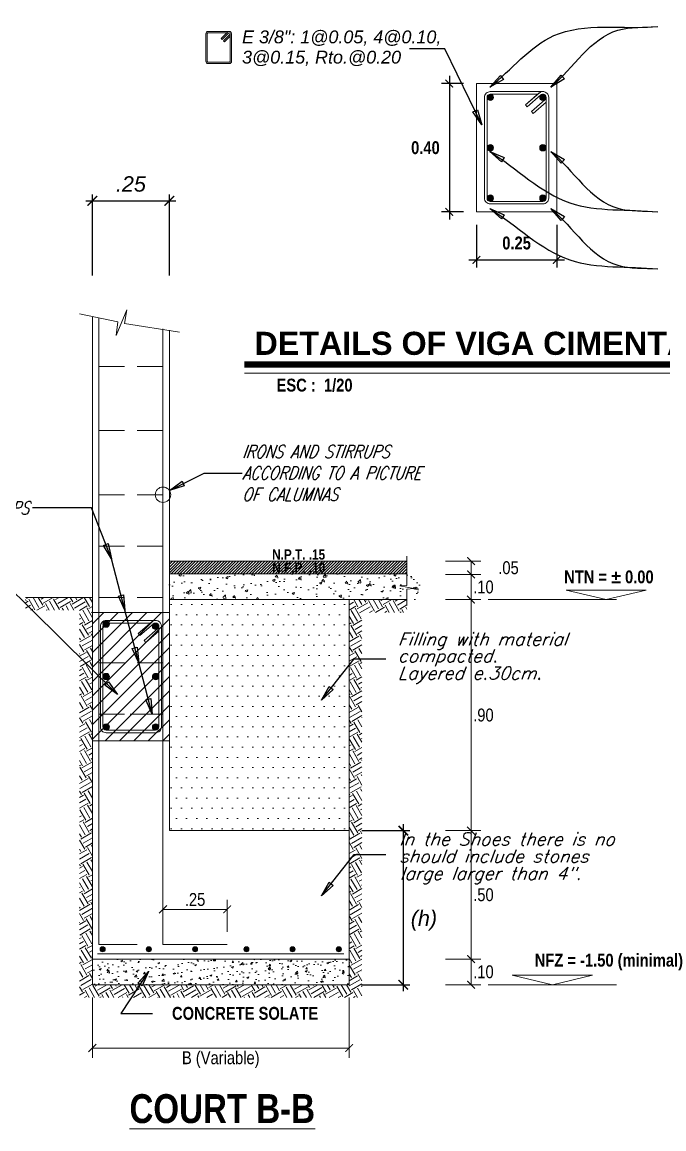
# Model space of a CAD drawing. Header units: millimetres. Extents: x 56 to 215, y 47 to 103.
# Drawn here: x 201.02 to 206.02, y 87.05 to 95.67 of the extents above; entities that cross this region are included whole.
import ezdxf
from ezdxf.enums import TextEntityAlignment as Align

# ---------------------------------------------------------------- set-up
doc = ezdxf.new("R2010")
doc.units = ezdxf.units.MM
for name, pattern in [('ACAD_ISO03W100', [30, 12, -18]), ('CENTER2', [28.575, 19.05, -3.175, 3.175, -3.175]), ('DASHED', [19.05, 12.7, -6.35]), ('DASHED2', [0.375, 0.25, -0.125])]:
    doc.linetypes.add(name, pattern=pattern)
for name, color, linetype, lineweight in [('Dimención', 1, 'Continuous', 20), ('E_Columna', 3, 'Continuous', 25), ('E_Estribo', 1, 'CENTER2', 20), ('E_Fierros', 2, 'Continuous', 50), ('Estribo', 1, 'CENTER2', 20), ('Fierros', 2, 'Continuous', 60), ('G_Achurados', 54, 'Continuous', 5), ('G_Complemento', 30, 'Continuous', 20), ('G_Sombreados', 8, 'Continuous', 9), ('G_Texto', 122, 'Continuous', 20), ('Sombreados', 8, 'Continuous', 9), ('Textos', 122, 'Continuous', 20), ('Viga', 122, 'Continuous', 20)]:
    doc.layers.add(name, color=color, linetype=linetype, lineweight=lineweight)
doc.layers.add('G_Acotación', color=171, linetype='Continuous')
doc.styles.add('Acotacion', font='ARIALN.TTF')
doc.styles.add('ARIAL', font='ariali.ttf', dxfattribs={"height": 0.12})
doc.styles.add('Cotas', font='ARIALNB.TTF', dxfattribs={"height": 0.1})
doc.styles.add('Notas', font='ARIALNB.TTF', dxfattribs={"height": 0.15})
doc.styles.add('Textos', font='simplex.shx', dxfattribs={"width": 0.8, "oblique": 20})
doc.styles.add('Titulo', font='arialbd.ttf', dxfattribs={"height": 0.2})
doc.dimstyles.new('120', dxfattribs={"dimtxt": 1, "dimasz": 0.06, "dimexe": 0.06, "dimexo": 0.1, "dimgap": 0.08, "dimtad": 3, "dimtih": 1, "dimtoh": 1, "dimlfac": 0.4, "dimzin": 1, "dimdsep": 46, "dimtxsty": 'Cotas', "dimblk": 'ARCHTICK', "dimcen": 2.5, "dimdle": 0.06, "dimclrt": 21, "dimazin": 0, "dimtp": 0.2, "dimtm": 0.2, "dimtfac": 1, "dimtix": 1, "dimtmove": 1, "dimatfit": 0, "dimfxl": 1, "dimtolj": 1, "dimtzin": 1, "dimarcsym": 0})
doc.dimstyles.new('125', dxfattribs={"dimtxt": 1, "dimasz": 0.06, "dimexe": 0.06, "dimexo": 0.1, "dimgap": 0.08, "dimtad": 3, "dimtih": 1, "dimtoh": 1, "dimlfac": 0.5, "dimzin": 1, "dimdsep": 46, "dimtxsty": 'Cotas', "dimblk": 'ARCHTICK', "dimcen": 2.5, "dimdle": 0.06, "dimclrt": 4, "dimazin": 0, "dimtp": 0.2, "dimtm": 0.2, "dimtfac": 1, "dimtix": 1, "dimtmove": 1, "dimatfit": 3, "dimfxl": 1, "dimtolj": 1, "dimtzin": 1, "dimarcsym": 0})
doc.dimstyles.new('150', dxfattribs={"dimtxt": 1, "dimasz": 0.06, "dimexe": 0.06, "dimexo": 0.08, "dimgap": 0.05, "dimtad": 2, "dimtih": 1, "dimtoh": 1, "dimzin": 1, "dimdsep": 46, "dimtxsty": 'Cotas', "dimblk": 'ARCHTICK', "dimcen": 0.25, "dimdle": 0.06, "dimclrd": 256, "dimclre": 256, "dimclrt": 5, "dimazin": 0, "dimtp": 0.2, "dimtm": 0.2, "dimtfac": 1, "dimtix": 1, "dimtmove": 1, "dimatfit": 0, "dimfxl": 0.06, "dimtolj": 1, "dimtzin": 1, "dimarcsym": 0})
doc.dimstyles.new('Lenin_25', dxfattribs={"dimscale": 0.5, "dimtxt": 0.2, "dimasz": 0.12, "dimexe": 0.15, "dimexo": 0.2, "dimgap": 0.05, "dimtad": 2, "dimtih": 1, "dimtoh": 1, "dimlfac": 0.5, "dimzin": 4, "dimdsep": 46, "dimtxsty": 'Acotacion', "dimblk": 'ARCHTICK', "dimcen": 0.12, "dimclrd": 256, "dimclre": 256, "dimclrt": 4, "dimazin": 1, "dimtm": 1e-09, "dimtfac": 1, "dimtmove": 2, "dimatfit": 2, "dimldrblk": 'ARCHTICK', "dimfxl": 1, "dimtolj": 1, "dimlwd": 13, "dimlwe": 18, "dimarcsym": 0})
doc.dimstyles.new('N1-25', dxfattribs={"dimtxt": 0.12, "dimasz": 0.075, "dimexe": 0.05, "dimexo": 0.1, "dimgap": 0.07, "dimtad": 2, "dimtih": 1, "dimtoh": 1, "dimlfac": 0.5, "dimzin": 4, "dimdsep": 46, "dimtxsty": 'ARIAL', "dimblk": 'ARCHTICK', "dimcen": 0.1, "dimdle": 0.05, "dimclrd": 256, "dimclre": 256, "dimclrt": 151, "dimaunit": 1, "dimazin": 0, "dimtfac": 1, "dimtix": 1, "dimtmove": 0, "dimatfit": 0, "dimfxl": 1, "dimtolj": 1, "dimtzin": 0, "dimlwd": -1, "dimlwe": -1, "dimarcsym": 0})

# ---------------------------------------------------------------- blocks, each defined once
blk = doc.blocks.new('_ArchTick')
at = {"color": 0, "linetype": 'ByBlock', "const_width": 0.15}
blk.add_lwpolyline([(-0.5, -0.5), (0.5, 0.5)], dxfattribs=at)
blk = doc.blocks.new('*D382')
at = {"layer": 'Defpoints', "color": 0, "transparency": 16777216}
for p in [(204.2165, 89.37), (204.2165, 88.37), (204.5165, 88.37)]:
    blk.add_point(p, dxfattribs=at)
at = {"layer": 'G_Acotación', "lineweight": 18, "transparency": 16777216}
for p, q in [((204.3165, 89.37), (204.5915, 89.37)), ((204.3165, 88.37), (204.5915, 88.37))]:
    blk.add_line(p, q, dxfattribs=at)
at = {"layer": 'G_Acotación', "lineweight": 13, "transparency": 16777216}
blk.add_line((204.5165, 89.37), (204.5165, 88.37), dxfattribs=at)
at = {"layer": 'G_Acotación', "lineweight": 13, "transparency": 16777216, "xscale": 0.06, "yscale": 0.06, "zscale": 0.06}
for p, rotation in [((204.5165, 89.37), 90), ((204.5165, 88.37), 270)]:
    blk.add_blockref('_ArchTick', p, dxfattribs=dict(at, rotation=rotation))
at = {"layer": 'G_Acotación', "color": 4, "lineweight": 5, "transparency": 16777216, "insert": (204.613, 88.87), "char_height": 0.1, "attachment_point": 5, "style": 'Acotacion'}
blk.add_mtext('\\A1;.50', dxfattribs=at)
blk = doc.blocks.new('*D383')
at = {"layer": 'Defpoints', "color": 0, "transparency": 16777216}
for p in [(204.2165, 88.37), (204.2165, 88.17), (204.5165, 88.17)]:
    blk.add_point(p, dxfattribs=at)
at = {"layer": 'G_Acotación', "lineweight": 18, "transparency": 16777216}
for p, q in [((204.3165, 88.37), (204.5915, 88.37)), ((204.3165, 88.17), (204.5915, 88.17))]:
    blk.add_line(p, q, dxfattribs=at)
at = {"layer": 'G_Acotación', "lineweight": 13, "transparency": 16777216}
blk.add_line((204.5165, 88.37), (204.5165, 88.17), dxfattribs=at)
at = {"layer": 'G_Acotación', "lineweight": 13, "transparency": 16777216, "xscale": 0.06, "yscale": 0.06, "zscale": 0.06}
for p, rotation in [((204.5165, 88.37), 90), ((204.5165, 88.17), 270)]:
    blk.add_blockref('_ArchTick', p, dxfattribs=dict(at, rotation=rotation))
at = {"layer": 'G_Acotación', "color": 4, "lineweight": 5, "transparency": 16777216, "insert": (204.613, 88.27), "char_height": 0.1, "attachment_point": 5, "style": 'Acotacion'}
blk.add_mtext('\\A1;.10', dxfattribs=at)
blk = doc.blocks.new('*D384')
at = {"layer": 'Defpoints', "color": 0, "transparency": 16777216}
for p in [(202.6165, 88.7569), (202.1165, 88.4822), (202.6165, 88.4822)]:
    blk.add_point(p, dxfattribs=at)
at = {"layer": 'G_Acotación', "lineweight": 18, "transparency": 16777216}
for p, q in [((202.1165, 88.5822), (202.1165, 88.8319)), ((202.6165, 88.5822), (202.6165, 88.8319))]:
    blk.add_line(p, q, dxfattribs=at)
at = {"layer": 'G_Acotación', "lineweight": 13, "transparency": 16777216}
blk.add_line((202.1165, 88.7569), (202.6165, 88.7569), dxfattribs=at)
at = {"layer": 'G_Acotación', "lineweight": 13, "transparency": 16777216, "xscale": 0.06, "yscale": 0.06, "zscale": 0.06, "rotation": 180}
blk.add_blockref('_ArchTick', (202.1165, 88.7569), dxfattribs=at)
at = {"layer": 'G_Acotación', "lineweight": 13, "transparency": 16777216, "xscale": 0.06, "yscale": 0.06, "zscale": 0.06}
blk.add_blockref('_ArchTick', (202.6165, 88.7569), dxfattribs=at)
at = {"layer": 'G_Acotación', "color": 4, "lineweight": 5, "transparency": 16777216, "insert": (202.3665, 88.833), "char_height": 0.1, "attachment_point": 5, "style": 'Acotacion'}
blk.add_mtext('\\A1;.25', dxfattribs=at)
blk = doc.blocks.new('*D385')
at = {"layer": 'Defpoints', "color": 0, "transparency": 16777216}
for p in [(204.2165, 91.3653), (204.2165, 91.17), (204.5165, 91.17)]:
    blk.add_point(p, dxfattribs=at)
at = {"layer": 'G_Acotación', "lineweight": 18, "transparency": 16777216}
for p, q in [((204.3165, 91.3653), (204.5915, 91.3653)), ((204.3165, 91.17), (204.5915, 91.17))]:
    blk.add_line(p, q, dxfattribs=at)
at = {"layer": 'G_Acotación', "lineweight": 13, "transparency": 16777216}
blk.add_line((204.5165, 91.3653), (204.5165, 91.17), dxfattribs=at)
at = {"layer": 'G_Acotación', "lineweight": 13, "transparency": 16777216, "xscale": 0.06, "yscale": 0.06, "zscale": 0.06}
for p, rotation in [((204.5165, 91.3653), 90), ((204.5165, 91.17), 270)]:
    blk.add_blockref('_ArchTick', p, dxfattribs=dict(at, rotation=rotation))
at = {"layer": 'G_Acotación', "color": 4, "lineweight": 5, "transparency": 16777216, "insert": (204.613, 91.2676), "char_height": 0.1, "attachment_point": 5, "style": 'Acotacion'}
blk.add_mtext('\\A1;.10', dxfattribs=at)
blk = doc.blocks.new('*D386')
at = {"layer": 'Defpoints', "color": 0, "transparency": 16777216}
for p in [(204.2165, 91.17), (204.2165, 89.37), (204.5165, 89.37)]:
    blk.add_point(p, dxfattribs=at)
at = {"layer": 'G_Acotación', "lineweight": 18, "transparency": 16777216}
for p, q in [((204.3165, 91.17), (204.5915, 91.17)), ((204.3165, 89.37), (204.5915, 89.37))]:
    blk.add_line(p, q, dxfattribs=at)
at = {"layer": 'G_Acotación', "lineweight": 13, "transparency": 16777216}
blk.add_line((204.5165, 91.17), (204.5165, 89.37), dxfattribs=at)
at = {"layer": 'G_Acotación', "lineweight": 13, "transparency": 16777216, "xscale": 0.06, "yscale": 0.06, "zscale": 0.06}
for p, rotation in [((204.5165, 91.17), 90), ((204.5165, 89.37), 270)]:
    blk.add_blockref('_ArchTick', p, dxfattribs=dict(at, rotation=rotation))
at = {"layer": 'G_Acotación', "color": 4, "lineweight": 5, "transparency": 16777216, "insert": (204.613, 90.27), "char_height": 0.1, "attachment_point": 5, "style": 'Acotacion'}
blk.add_mtext('\\A1;.90', dxfattribs=at)
blk = doc.blocks.new('*D463')
at = {"layer": 'Defpoints', "color": 0, "transparency": 16777216}
for p in [(201.5665, 88.17), (203.5665, 88.17), (203.5665, 87.6763)]:
    blk.add_point(p, dxfattribs=at)
at = {"layer": 'G_Acotación', "lineweight": 18, "transparency": 16777216}
for p, q in [((201.5665, 88.07), (201.5665, 87.6013)), ((203.5665, 88.07), (203.5665, 87.6013))]:
    blk.add_line(p, q, dxfattribs=at)
at = {"layer": 'G_Acotación', "lineweight": 13, "transparency": 16777216}
blk.add_line((201.5665, 87.6763), (203.5665, 87.6763), dxfattribs=at)
at = {"layer": 'G_Acotación', "lineweight": 13, "transparency": 16777216, "xscale": 0.06, "yscale": 0.06, "zscale": 0.06, "rotation": 180}
blk.add_blockref('_ArchTick', (201.5665, 87.6763), dxfattribs=at)
at = {"layer": 'G_Acotación', "lineweight": 13, "transparency": 16777216, "xscale": 0.06, "yscale": 0.06, "zscale": 0.06}
blk.add_blockref('_ArchTick', (203.5665, 87.6763), dxfattribs=at)
at = {"layer": 'G_Acotación', "color": 4, "lineweight": 5, "transparency": 16777216, "insert": (202.5665, 87.5857), "char_height": 0.1, "attachment_point": 5, "style": 'Acotacion'}
blk.add_mtext('\\A1;B (Variable)', dxfattribs=at)
blk = doc.blocks.new('*D396')
at = {"layer": 'Defpoints', "color": 0, "linetype": 'Continuous', "transparency": 16777216}
for p in [(203.5665, 89.37), (203.5665, 88.17), (203.9889, 88.17)]:
    blk.add_point(p, dxfattribs=at)
at = {"layer": 'G_Acotación', "linetype": 'Continuous', "transparency": 16777216}
for p, q in [((203.9889, 89.42), (203.9889, 88.12)), ((203.6665, 89.37), (204.0389, 89.37)), ((203.6665, 88.17), (204.0389, 88.17))]:
    blk.add_line(p, q, dxfattribs=at)
at = {"layer": 'G_Acotación', "linetype": 'Continuous', "transparency": 16777216, "xscale": 0.075, "yscale": 0.075, "zscale": 0.075}
for p, rotation in [((203.9889, 89.37), 90), ((203.9889, 88.17), 270)]:
    blk.add_blockref('_ArchTick', p, dxfattribs=dict(at, rotation=rotation))
at = {"layer": 'G_Acotación', "color": 151, "linetype": 'Continuous', "lineweight": 5, "transparency": 16777216, "insert": (204.1494, 88.67), "char_height": 0.12, "attachment_point": 5, "style": 'ARIAL'}
blk.add_mtext('\\A1;(h)', dxfattribs=at)
blk = doc.blocks.new('*D494')
at = {"layer": 'Defpoints', "color": 0, "transparency": 16777216}
for p in [(204.2165, 91.47), (204.2165, 91.3653), (204.5165, 91.3653)]:
    blk.add_point(p, dxfattribs=at)
at = {"layer": 'G_Acotación', "lineweight": 18, "transparency": 16777216}
for p, q in [((204.3165, 91.47), (204.5915, 91.47)), ((204.3165, 91.3653), (204.5915, 91.3653))]:
    blk.add_line(p, q, dxfattribs=at)
at = {"layer": 'G_Acotación', "lineweight": 13, "transparency": 16777216}
blk.add_line((204.5165, 91.47), (204.5165, 91.3653), dxfattribs=at)
at = {"layer": 'G_Acotación', "lineweight": 13, "transparency": 16777216, "xscale": 0.06, "yscale": 0.06, "zscale": 0.06}
for p, rotation in [((204.5165, 91.47), 90), ((204.5165, 91.3653), 270)]:
    blk.add_blockref('_ArchTick', p, dxfattribs=dict(at, rotation=rotation))
at = {"layer": 'G_Acotación', "color": 4, "lineweight": 5, "transparency": 16777216, "insert": (204.8082, 91.4176), "char_height": 0.1, "attachment_point": 5, "style": 'Acotacion'}
blk.add_mtext('\\A1;.05', dxfattribs=at)
blk = doc.blocks.new('*D497')
at = {"layer": 'Defpoints', "color": 0, "linetype": 'Continuous', "transparency": 16777216}
for p in [(202.1665, 94.2757), (201.5665, 93.5954), (202.1665, 93.5954)]:
    blk.add_point(p, dxfattribs=at)
at = {"layer": 'G_Acotación', "linetype": 'Continuous', "transparency": 16777216}
for p, q in [((201.5665, 93.6954), (201.5665, 94.3257)), ((202.1665, 93.6954), (202.1665, 94.3257)), ((201.5165, 94.2757), (202.2165, 94.2757))]:
    blk.add_line(p, q, dxfattribs=at)
at = {"layer": 'G_Acotación', "linetype": 'Continuous', "transparency": 16777216, "xscale": 0.075, "yscale": 0.075, "zscale": 0.075, "rotation": 180}
blk.add_blockref('_ArchTick', (201.5665, 94.2757), dxfattribs=at)
at = {"layer": 'G_Acotación', "linetype": 'Continuous', "transparency": 16777216, "xscale": 0.075, "yscale": 0.075, "zscale": 0.075}
blk.add_blockref('_ArchTick', (202.1665, 94.2757), dxfattribs=at)
at = {"layer": 'G_Acotación', "color": 151, "linetype": 'Continuous', "lineweight": 5, "transparency": 16777216, "insert": (201.8665, 94.407), "char_height": 0.12, "attachment_point": 5, "style": 'ARIAL'}
blk.add_mtext('\\A1;.25', dxfattribs=at)
blk = doc.blocks.new('*D498')
at = {"layer": 'Defpoints', "color": 0, "transparency": 16777216}
for p in [(204.5587, 94.1897), (205.1837, 94.1897), (205.1837, 93.8161)]:
    blk.add_point(p, dxfattribs=at)
at = {"layer": 'Dimención', "color": 0, "lineweight": -2, "transparency": 16777216}
for p, q in [((204.5587, 94.0897), (204.5587, 93.7561)), ((205.1837, 94.0897), (205.1837, 93.7561)), ((204.4987, 93.8161), (205.2437, 93.8161))]:
    blk.add_line(p, q, dxfattribs=at)
at = {"layer": 'Dimención', "color": 0, "lineweight": -2, "transparency": 16777216, "xscale": 0.06, "yscale": 0.06, "zscale": 0.06, "rotation": 180}
blk.add_blockref('_ArchTick', (204.5587, 93.8161), dxfattribs=at)
at = {"layer": 'Dimención', "color": 0, "lineweight": -2, "transparency": 16777216, "xscale": 0.06, "yscale": 0.06, "zscale": 0.06}
blk.add_blockref('_ArchTick', (205.1837, 93.8161), dxfattribs=at)
at = {"layer": 'Dimención', "color": 21, "lineweight": 5, "transparency": 16777216, "insert": (204.8712, 93.9471), "char_height": 0.1, "attachment_point": 5, "style": 'Cotas'}
blk.add_mtext('\\A1;0.25', dxfattribs=at)
blk = doc.blocks.new('*D499')
at = {"layer": 'Defpoints', "color": 0, "transparency": 16777216}
for p in [(204.5587, 95.1897), (204.3474, 94.1897), (204.5587, 94.1897)]:
    blk.add_point(p, dxfattribs=at)
at = {"layer": 'Dimención', "color": 0, "lineweight": -2, "transparency": 16777216}
for p, q in [((204.4587, 95.1897), (204.2874, 95.1897)), ((204.3474, 95.2497), (204.3474, 94.1297)), ((204.4587, 94.1897), (204.2874, 94.1897))]:
    blk.add_line(p, q, dxfattribs=at)
at = {"layer": 'Dimención', "color": 0, "lineweight": -2, "transparency": 16777216, "xscale": 0.06, "yscale": 0.06, "zscale": 0.06}
for p, rotation in [((204.3474, 95.1897), 90), ((204.3474, 94.1897), 270)]:
    blk.add_blockref('_ArchTick', p, dxfattribs=dict(at, rotation=rotation))
at = {"layer": 'Dimención', "color": 21, "lineweight": 5, "transparency": 16777216, "insert": (204.1611, 94.6897), "char_height": 0.1, "attachment_point": 5, "style": 'Cotas'}
blk.add_mtext('\\A1;0.40', dxfattribs=at)
blk = doc.blocks.new('Titulo')
at = {"style": 'Titulo', "oblique": 20, "flags": 4}
blk.add_attdef('TITULO', (0.026, 0.189), '', height=0.3, dxfattribs=at)
at = {"oblique": 20, "flags": 4}
blk.add_attdef('ESCALA', (0.26, -0.101), '', height=0.11, dxfattribs=at)

msp = doc.modelspace()

# ---------------------------------------------------------------- hatches: boundary and pattern name
at = {"layer": 'E_Fierros', "lineweight": 5}
for points in [[(201.6665, 88.4461, 1), (201.6265, 88.4461, 1)], [(202.0265, 88.4461, 1), (201.9865, 88.4461, 1)], [(202.3865, 88.4461, 1), (202.3465, 88.4461, 1)], [(202.7865, 88.4461, 1), (202.7465, 88.4461, 1)], [(203.1465, 88.4461, 1), (203.1065, 88.4461, 1)], [(203.5065, 88.4461, 1), (203.4665, 88.4461, 1)]]:
    msp.add_hatch(color=256, dxfattribs=at).paths.add_polyline_path(points)
at = {"layer": 'Fierros', "lineweight": 5}
for points in [[(204.6662, 95.0572, 1), (204.6662, 95.1072, 1)], [(205.0762, 95.0572, 1), (205.0762, 95.1072, 1)], [(204.6912, 94.6897, 1), (204.6412, 94.6897, 1)], [(205.0762, 94.6647, 1), (205.0762, 94.7147, 1)], [(204.6912, 94.2972, 1), (204.6412, 94.2972, 1)], [(205.0762, 94.2722, 1), (205.0762, 94.3222, 1)], [(201.674, 90.9543, 1), (201.674, 91.0043, 1)], [(202.059, 90.9375, 1), (202.059, 90.9875, 1)], [(201.699, 90.57, 1), (201.649, 90.57, 1)], [(202.059, 90.545, 1), (202.059, 90.595, 1)], [(201.699, 90.1775, 1), (201.649, 90.1775, 1)], [(202.059, 90.1525, 1), (202.059, 90.2025, 1)]]:
    msp.add_hatch(color=256, dxfattribs=at).paths.add_polyline_path(points)
at = {"layer": 'G_Achurados', "lineweight": 5, "ltscale": 0.05}
h = msp.add_hatch(dxfattribs=at)
h.set_pattern_fill('ANSI31', color=256, scale=0.005, style=0)
h.set_pattern_definition([(45, (-855.609584, -802.710549), (-0.01122532015, 0.01122532015), [])])
h.paths.add_polyline_path([(202.1665, 91.37), (204.0165, 91.37), (204.0165, 91.47), (202.1665, 91.47)])
at = {"layer": 'G_Sombreados', "lineweight": 5}
h = msp.add_hatch(dxfattribs=at)
h.set_pattern_fill('AR-CONC', color=256, scale=0.001, style=0)
h.set_pattern_definition([(50, (-855.60958, -802.71055), (0.182184669, -0.015939086), [0.01905, -0.20955]), (355, (-855.60958, -802.71055), (-0.035242826, 0.191056643), [0.01524, -0.16764]), (100.451, (-855.5944, -802.71188), (0.146942502, 0.175116688), [0.01619, -0.17809]), (46.1842, (-855.60958, -802.65975), (0.27107904, -0.042042328), [0.028575, -0.314325]), (96.6356, (-855.587, -802.66325), (0.237404234, 0.247425556), [0.024285, -0.267135]), (351.184, (-855.60958, -802.65975), (0.237404606, 0.24742512), [0.02286, -0.25146]), (21, (-855.58418, -802.67245), (0.15161488, -0.102265519), [0.01905, -0.20955]), (326, (-855.58418, -802.67245), (0.061802028, 0.184187966), [0.01524, -0.16764]), (71.4514, (-855.57155, -802.68097), (0.21341649, 0.081922858), [0.01619, -0.17809]), (37.5, (-855.609584, -802.71055), (0.0030886033, 0.084555039), [0, -0.165608, 0, -0.17018, 0, -0.168275]), (7.5, (-855.60958, -802.71055), (0.0668196625, 0.100180575), [0, -0.097028, 0, -0.161798, 0, -0.064135]), (327.5, (-855.666226, -802.71055), (0.1355905952, -0.005728744), [0, -0.0635, 0, -0.19812, 0, -0.26289]), (317.5, (-855.69163, -802.71055), (0.148129181, 0.025426491), [0, -0.08255, 0, -0.131572, 0, -0.18669])])
h.paths.add_polyline_path([(202.1665, 91.37), (202.1665, 91.17), (204.1165, 91.17), (204.1165, 91.2665), (204.0625, 91.2767), (204.1165, 91.2792), (204.1165, 91.37)])
h = msp.add_hatch(dxfattribs=at)
h.set_pattern_fill('EARTH', color=256, scale=0.015, angle=30, style=0)
h.set_pattern_definition([(30, (-10.24904, 33.30307), (0.03486392, 0.13011392), [0.09525, -0.09525]), (30, (-10.2669, 33.334), (0.03486392, 0.13011392), [0.09525, -0.09525]), (30, (-10.28476, 33.36494), (0.03486392, 0.13011392), [0.09525, -0.09525]), (120, (-10.280405, 33.3812), (-0.13011392, 0.03486392), [0.09525, -0.09525]), (120, (-10.24947, 33.39906), (-0.13011392, 0.03486392), [0.09525, -0.09525]), (120, (-10.21854, 33.41692), (-0.13011392, 0.03486392), [0.09525, -0.09525])])
h.paths.add_polyline_path([(201.0451, 91.1868), (201.0451, 91.0868), (201.4665, 91.0868), (201.4665, 88.07), (203.6665, 88.07), (203.6665, 91.07), (204.0165, 91.07), (204.0165, 91.17), (203.5665, 91.17), (203.5665, 88.17), (201.5665, 88.17), (201.5665, 91.1868)])
h = msp.add_hatch(dxfattribs=at)
h.set_pattern_fill('DOTS', color=256, scale=0.05, style=0)
h.set_pattern_definition([(0, (-855.609584, -802.71055), (0.0396875, 0.079375), [0, -0.079375])])
h.paths.add_polyline_path([(202.1665, 91.17), (202.1665, 89.37), (203.5665, 89.37), (203.5665, 91.17)])
h = msp.add_hatch(dxfattribs=at)
h.set_pattern_fill('AR-CONC', color=256, scale=0.02, style=0)
h.set_pattern_definition([(50, (-285.20233, -425.34693), (0.143452037, -0.012550427), [0.015, -0.165]), (355, (-285.20233, -425.34693), (-0.027750267, 0.150438427), [0.012, -0.132]), (100.4514, (-285.19037, -425.34798), (0.115701876, 0.137887908), [0.012748038, -0.140228422]), (46.1842, (-285.20233, -425.30693), (0.21344821, -0.033103803), [0.0225, -0.2475]), (96.6356, (-285.18454, -425.3097), (0.18693254, 0.194823574), [0.01912206, -0.2103426]), (351.1842, (-285.20233, -425.30693), (0.18693239, 0.19482372), [0.018, -0.198]), (21, (-285.18233, -425.31693), (0.11938141, -0.080523778), [0.015, -0.165]), (326, (-285.18233, -425.31693), (0.048663066, 0.14503001), [0.012, -0.132]), (71.4514, (-285.17238, -425.32364), (0.168044526, 0.0645061), [0.012748038, -0.140228422]), (37.5, (-285.202326, -425.34693), (0.002431971, 0.0665787708), [0, -0.1304, 0, -0.134, 0, -0.1325]), (7.5, (-285.202326, -425.34693), (0.0526139075, 0.0788823424), [0, -0.0764, 0, -0.1274, 0, -0.0505]), (327.5, (-285.246926, -425.34693), (0.1067644872, -0.0045109743), [0, -0.05, 0, -0.156, 0, -0.207]), (317.5, (-285.26693, -425.34693), (0.116637234, 0.020020996), [0, -0.065, 0, -0.1036, 0, -0.147])])
h.paths.add_polyline_path([(203.5665, 88.17), (203.5665, 88.37), (201.5665, 88.37), (201.5665, 88.17)])
at = {"layer": 'Sombreados', "lineweight": 5}
h = msp.add_hatch(dxfattribs=at)
h.set_pattern_fill('LINE', color=256, scale=0.025, angle=45, style=0)
h.set_pattern_definition([(45, (226.391835, 109.07153), (-0.0561266, 0.0561266), [])])
h.paths.add_polyline_path([(201.5665, 91.07), (202.1665, 91.07), (202.1665, 90.07), (201.5665, 90.07)])

# ---------------------------------------------------------------- linework, layer by layer
at = {"layer": 'E_Estribo', "linetype": 'Continuous', "lineweight": 5}
for points in [[(202.6508, 95.5776, 0.668179), (202.62, 95.5903), (202.5705, 95.5408), (202.5776, 95.5337), (202.6271, 95.5832, -0.668179), (202.6408, 95.5776), (202.6408, 95.3636, -0.414214), (202.6328, 95.3556), (202.4688, 95.3556, -0.414214), (202.4608, 95.3636), (202.4608, 95.5776, -0.414214), (202.4688, 95.5856), (202.6153, 95.5856), (202.62, 95.5903, -0.198912), (202.6328, 95.5956), (202.4688, 95.5956, 0.414214), (202.4508, 95.5776), (202.4508, 95.3636, 0.414214), (202.4688, 95.3456), (202.6328, 95.3456, 0.414214), (202.6508, 95.3636)], [(202.6408, 95.5601), (202.6408, 95.5776, -0.198912), (202.6384, 95.5719), (202.5889, 95.5224), (202.596, 95.5153)]]:
    msp.add_lwpolyline(points, format="xyb", close=True, dxfattribs=at)
at = {"layer": 'E_Estribo', "linetype": 'DASHED2', "lineweight": 5, "ltscale": 0.8}
for points in [[(201.6165, 92.9868), (202.1165, 92.9868)], [(201.6165, 92.4868), (202.1165, 92.4868)], [(201.6165, 91.9868), (202.1165, 91.9868)], [(201.6165, 91.5868), (202.1165, 91.5868)], [(201.6165, 91.1868), (202.1165, 91.1868)], [(201.6165, 90.6775), (202.1165, 90.6775)], [(201.6165, 90.2775), (202.1165, 90.2775)]]:
    msp.add_lwpolyline(points, dxfattribs=at)
at = {"layer": 'E_Estribo', "linetype": 'ACAD_ISO03W100', "lineweight": 5, "ltscale": 0.008}
msp.add_lwpolyline([(201.6165, 90.2775), (202.1165, 90.2775)], dxfattribs=at)
at = {"layer": 'E_Fierros', "lineweight": 5}
msp.add_line((201.6065, 88.41), (203.5265, 88.41), dxfattribs=at)
for points in [[(201.6165, 93.3641), (201.6165, 88.4822), (201.9165, 88.4822)], [(202.1165, 93.2796), (202.1165, 88.4822), (202.6165, 88.4822)]]:
    msp.add_lwpolyline(points, dxfattribs=at)
for centre in [(201.6465, 88.4461), (202.0065, 88.4461), (202.3665, 88.4461), (202.7665, 88.4461), (203.1265, 88.4461), (203.4865, 88.4461)]:
    msp.add_circle(centre, 0.02, dxfattribs=at)
at = {"layer": 'Estribo', "lineweight": 5}
for p, q in [((205.0469, 95.1163), (204.9412, 95.0244)), ((205.06, 95.1012), (204.9543, 95.0093)), ((205.06, 95.1012), (204.9543, 95.0093)), ((202.0297, 90.9966), (201.924, 90.9047)), ((202.0427, 90.9814), (201.9371, 90.8896))]:
    msp.add_line(p, q, dxfattribs=at)
at = {"layer": 'Estribo', "linetype": 'Continuous', "lineweight": 5}
for points in [[(205.0762, 95.1272), (204.6662, 95.1272, 0.414214), (204.6212, 95.0822), (204.6212, 94.2972, 0.414214), (204.6662, 94.2522), (205.0762, 94.2522, 0.414214), (205.1212, 94.2972), (205.1212, 95.0822, 0.644941), (205.0465, 95.116), (204.9412, 95.0244), (204.9543, 95.0093), (205.06, 95.1012, -0.641), (205.1012, 95.0822), (205.1012, 94.2972, -0.414214), (205.0762, 94.2722), (204.6662, 94.2722, -0.414214), (204.6412, 94.2972), (204.6412, 95.0822, -0.414214), (204.6662, 95.1072), (205.0364, 95.1072)], [(202.059, 91.0075), (201.674, 91.0075, 0.414214), (201.629, 90.9625), (201.629, 90.1775, 0.414214), (201.674, 90.1325), (202.059, 90.1325, 0.414214), (202.104, 90.1775), (202.104, 90.9625, 0.644941), (202.0293, 90.9963), (201.924, 90.9047), (201.9371, 90.8896), (202.0427, 90.9814, -0.641), (202.084, 90.9625), (202.084, 90.1775, -0.414214), (202.059, 90.1525), (201.674, 90.1525, -0.414214), (201.649, 90.1775), (201.649, 90.9625, -0.414214), (201.674, 90.9875), (202.0192, 90.9875)]]:
    msp.add_lwpolyline(points, format="xyb", dxfattribs=at)
at = {"layer": 'Estribo', "lineweight": 5}
for points in [[(204.9543, 95.0093), (204.9412, 95.0244)], [(201.9371, 90.8896), (201.924, 90.9047)]]:
    msp.add_lwpolyline(points, dxfattribs=at)
at = {"layer": 'Estribo', "linetype": 'Continuous', "lineweight": 5}
for points in [[(205.1012, 95.0443), (205, 94.9563), (204.9869, 94.9714), (205.0925, 95.0632)], [(202.084, 90.9246), (201.9828, 90.8365), (201.9696, 90.8516), (202.0753, 90.9435)]]:
    msp.add_lwpolyline(points, dxfattribs=at)
at = {"layer": 'Fierros', "lineweight": 5}
for centre in [(204.6662, 95.0822), (205.0762, 95.0822), (204.6662, 94.6897), (205.0762, 94.6897), (204.6662, 94.2972), (205.0762, 94.2972), (201.674, 90.9793), (202.059, 90.9625), (201.674, 90.57), (202.059, 90.57), (201.674, 90.1775), (202.059, 90.1775)]:
    msp.add_circle(centre, 0.025, dxfattribs=at)
at = {"layer": 'G_Complemento', "lineweight": 5}
for p, q in [((202.1665, 91.37), (204.0165, 91.37)), ((201.0451, 91.1868), (201.5665, 91.1868)), ((202.1665, 91.17), (204.0165, 91.17)), ((203.5665, 89.37), (203.5665, 91.17)), ((201.5665, 88.37), (203.5665, 88.37))]:
    msp.add_line(p, q, dxfattribs=at)
for points in [[(201.4667, 93.3957), (201.7646, 93.3328), (201.7511, 93.2262), (201.8353, 93.4283), (201.8178, 93.3216), (202.2458, 93.2523)], [(201.5665, 93.3746), (201.5665, 90.7653), (201.5665, 90.7653), (201.5665, 88.17), (203.5665, 88.17), (203.5665, 89.37), (202.1665, 89.37), (202.1665, 93.269)], [(204.0165, 91.1248), (204.0165, 91.252), (204.0701, 91.2564), (203.9625, 91.2767), (204.0165, 91.2792), (204.0165, 91.5083)]]:
    msp.add_lwpolyline(points, dxfattribs=at)
msp.add_lwpolyline([(202.1665, 91.37), (204.0165, 91.37), (204.0165, 91.47), (202.1665, 91.47)], close=True, dxfattribs=at)
at = {"layer": 'G_Texto', "linetype": 'DASHED', "lineweight": 5}
for p, q in [((204.6499, 91.17), (205.6499, 91.17)), ((204.6499, 88.17), (205.6499, 88.17))]:
    msp.add_line(p, q, dxfattribs=at)
at = {"layer": 'G_Texto', "lineweight": 5}
for points in [[(205.5699, 91.17), (205.2581, 91.2436), (205.8817, 91.2436)], [(205.1499, 88.17), (204.8381, 88.2436), (205.4617, 88.2436)]]:
    msp.add_lwpolyline(points, close=True, dxfattribs=at)
msp.add_circle((202.1165, 91.9868), 0.06, dxfattribs=at)
at = {"layer": 'Textos', "lineweight": 5, "const_width": 0.05}
msp.add_lwpolyline([(202.7509, 93.0012), (207.2996, 93.0012)], dxfattribs=at)
at = {"layer": 'Textos', "lineweight": 5}
msp.add_lwpolyline([(202.7509, 92.9329), (207.2996, 92.9329)], dxfattribs=at)
at = {"layer": 'Viga', "lineweight": 5}
for points in [[(204.5587, 95.1897), (205.1837, 95.1897), (205.1837, 94.1897), (204.5587, 94.1897)], [(201.5665, 91.07), (202.1665, 91.07), (202.1665, 90.07), (201.5665, 90.07)]]:
    msp.add_lwpolyline(points, close=True, dxfattribs=at)

# ---------------------------------------------------------------- block references
at = {"layer": 'Textos', "lineweight": 5}
ref = msp.add_blockref('Titulo', (202.8136, 92.9626), dxfattribs=dict(at, xscale=0.5999999999999943, yscale=0.5999999999999943))
ref.add_attrib('TITULO', 'DETAILS OF VIGA CIMENTACION  ', (202.8293, 93.0763), dxfattribs={"layer": '0', "height": 0.18, "style": 'Titulo', "flags": 4})
ref.add_attrib('ESCALA', ' ESC :  1/20', (202.9695, 92.7908), dxfattribs={"layer": '0', "height": 0.1, "style": 'Cotas', "flags": 4})

# ---------------------------------------------------------------- texts
at = {"layer": 'E_Columna', "lineweight": 5, "style": 'Notas'}
msp.add_text('%%UCOURT B-B', height=0.225, rotation=0.03015, dxfattribs=at).set_placement((202.5783, 87.0922), align=Align.CENTER)
at = {"layer": 'G_Texto', "linetype": 'Continuous', "lineweight": 5, "style": 'ARIAL'}
for s, p in [('E 3/8": 1@0.05, 4@0.10,', (202.7325, 95.5032)), ('3@0.15, Rto.@0.20', (202.7325, 95.3456))]:
    msp.add_text(s, height=0.1, dxfattribs=at).set_placement(p)
at = {"layer": 'G_Texto', "lineweight": 5, "style": 'Textos', "oblique": 20}
for s, p in [('Filling with material', (203.9437, 90.8121)), ('compacted.', (203.9437, 90.6816)), ('Layered e.30cm.', (203.9437, 90.5471)), ('In the Shoes there is no ', (203.9539, 89.2538)), ('should include stones ', (203.956, 89.1212)), ('large larger than 4".', (203.9605, 88.9864))]:
    msp.add_text(s, height=0.1, dxfattribs=at).set_placement(p)
at = {"layer": 'G_Texto', "lineweight": 5}
for s, insert, char_height, width, attachment_point, style in [('IRONS AND STIRRUPS ACCORDING TO A PICTURE OF CALUMNAS', (202.7324, 92.1559), 0.1, 1.519443, 4, 'Textos'), ('ADDITIONAL STIRRUPS', (201.0726, 91.8836), 0.1, 1.52, 6, 'Textos'), ('N.P.T. .15', (202.9671, 91.5609), 0.08, 1.009267, 1, 'Notas'), ('N.F.P. .10', (202.968, 91.4586), 0.08, 1.009267, 1, 'Notas'), ('NTN = ± 0.00', (205.5903, 91.3459), 0.1, 1.72, 5, 'Cotas'), ('NFZ = -1.50 (minimal)', (205.5903, 88.3459), 0.1, 1.72, 5, 'Cotas'), ('CONCRETE SOLATE', (202.7562, 87.9461), 0.1, 1.519443, 5, 'Cotas')]:
    msp.add_mtext(s, dxfattribs=dict(at, insert=insert, char_height=char_height, width=width, attachment_point=attachment_point, style=style))

# ---------------------------------------------------------------- dimensions: what is measured, and where the dimension line sits
at = {"layer": 'Dimención', "lineweight": 5}
for p1, p2, distance, picture, middle in [((204.5587, 95.1897), (204.5587, 94.1897), -0.2114, '*D499', (204.1611, 94.6897)), ((204.5587, 94.1897), (205.1837, 94.1897), -0.3737, '*D498', (204.8712, 93.9471))]:
    dim = msp.add_aligned_dim(p1=p1, p2=p2, distance=distance, dimstyle='120', dxfattribs=at)
    dim.commit()
    dim.dimension.update_dxf_attribs({"geometry": picture, "text_midpoint": middle})
at = {"layer": 'G_Acotación', "linetype": 'Continuous', "lineweight": 5}
dim = msp.add_linear_dim(base=(202.1665, 94.2757), p1=(201.5665, 93.5954), p2=(202.1665, 93.5954), text='.25', dimstyle='N1-25', dxfattribs=at)
dim.commit()
dim.dimension.update_dxf_attribs({"geometry": '*D497', "text_midpoint": (201.8665, 94.407)})
at = {"layer": 'G_Acotación', "lineweight": 5}
for p1, p2, distance, picture, middle in [((204.2165, 91.47), (204.2165, 91.3653), 0.3, '*D494', (204.8082, 91.4176)), ((204.2165, 91.3653), (204.2165, 91.17), 0.3, '*D385', (204.613, 91.2676)), ((202.1165, 88.4822), (202.6165, 88.4822), 0.2748, '*D384', (202.3665, 88.833))]:
    dim = msp.add_aligned_dim(p1=p1, p2=p2, distance=distance, dimstyle='Lenin_25', dxfattribs=at)
    dim.commit()
    dim.dimension.update_dxf_attribs({"geometry": picture, "text_midpoint": middle})
for base, p1, p2, picture, middle in [((204.5165, 89.37), (204.2165, 91.17), (204.2165, 89.37), '*D386', (204.613, 90.27)), ((204.5165, 88.37), (204.2165, 89.37), (204.2165, 88.37), '*D382', (204.613, 88.87)), ((204.5165, 88.17), (204.2165, 88.37), (204.2165, 88.17), '*D383', (204.613, 88.27))]:
    dim = msp.add_linear_dim(base=base, p1=p1, p2=p2, angle=90, dimstyle='Lenin_25', dxfattribs=at)
    dim.commit()
    dim.dimension.update_dxf_attribs({"geometry": picture, "text_midpoint": middle})
at = {"layer": 'G_Acotación', "linetype": 'Continuous', "lineweight": 5}
dim = msp.add_linear_dim(base=(203.9889, 88.17), p1=(203.5665, 89.37), p2=(203.5665, 88.17), angle=90, text='(h)', dimstyle='N1-25', dxfattribs=at)
dim.commit()
dim.dimension.update_dxf_attribs({"geometry": '*D396', "text_midpoint": (203.9889, 88.67), "dimtype": 160})
at = {"layer": 'G_Acotación', "lineweight": 5}
dim = msp.add_linear_dim(base=(203.5665, 87.6763), p1=(201.5665, 88.17), p2=(203.5665, 88.17), text='B (Variable)', dimstyle='Lenin_25', override={"dimfxl": 0.06}, dxfattribs=at)
dim.commit()
dim.dimension.update_dxf_attribs({"geometry": '*D463', "text_midpoint": (202.5665, 87.5857)})

# ---------------------------------------------------------------- leaders
at = {"layer": 'Dimención', "lineweight": 5, "annotation_type": 0, "has_hookline": 1, "hookline_direction": 1, "text_width": 0.9865}
msp.add_leader([(201.7632, 90.4318), (200.8788, 91.3036), (200.586, 91.3036)], dimstyle='150', override={"dimasz": 0.12, "dimgap": 0.05, "dimtad": 0, "dimldrblk": 'ClosedBlank'}, dxfattribs=at)
at = {"layer": 'G_Texto', "lineweight": 5}
for points in [[(204.6012, 94.8693), (204.3134, 95.4614), (204.0379, 95.4614)], [(201.7143, 91.4868), (201.5584, 91.8836), (201.101, 91.8836)], [(201.7143, 91.4868), (201.5584, 91.8836), (201.151, 91.8836)], [(201.8196, 91.0868), (201.7143, 91.4868)], [(201.9273, 90.6775), (201.8196, 91.0868)], [(203.3517, 90.3873), (203.6055, 90.7085), (203.8529, 90.7085)], [(202.0333, 90.2775), (201.9273, 90.6775)], [(203.3517, 88.8619), (203.6055, 89.1831), (203.8529, 89.1831)], [(202.0033, 88.2725), (201.7892, 87.9467), (202.0353, 87.9467)]]:
    msp.add_leader(points, dimstyle='125', override={"dimasz": 0.12, "dimtad": 0, "dimldrblk": 'ClosedBlank'}, dxfattribs=at)
at = {"layer": 'G_Texto', "lineweight": 5, "annotation_type": 0, "has_hookline": 1, "hookline_direction": 0}
msp.add_leader([(202.1665, 92.02), (202.4362, 92.1559), (202.7324, 92.1559)], dimstyle='125', override={"dimasz": 0.12, "dimtad": 0, "dimldrblk": 'ClosedBlank'}, dxfattribs=at)
at = {"layer": 'Textos', "lineweight": 5, "path_type": 1}
for points in [[(204.6637, 95.1627), (205.1614, 95.5629), (205.9704, 95.6341)], [(205.1391, 95.1627), (205.6596, 95.6054), (205.9704, 95.6341)], [(204.6637, 94.6612), (205.2864, 94.261), (205.9704, 94.1899)], [(205.1391, 94.6612), (205.6596, 94.2185), (205.9704, 94.1899)], [(204.6637, 94.2167), (205.2864, 93.8165), (205.9704, 93.7454)], [(205.1391, 94.2167), (205.6596, 93.774), (205.9704, 93.7454)]]:
    msp.add_leader(points, dimstyle='120', override={"dimasz": 0.12, "dimgap": 0.08, "dimtad": 0, "dimclrd": 256, "dimldrblk": 'ClosedBlank'}, dxfattribs=at)

doc.saveas('drawing.dxf')
